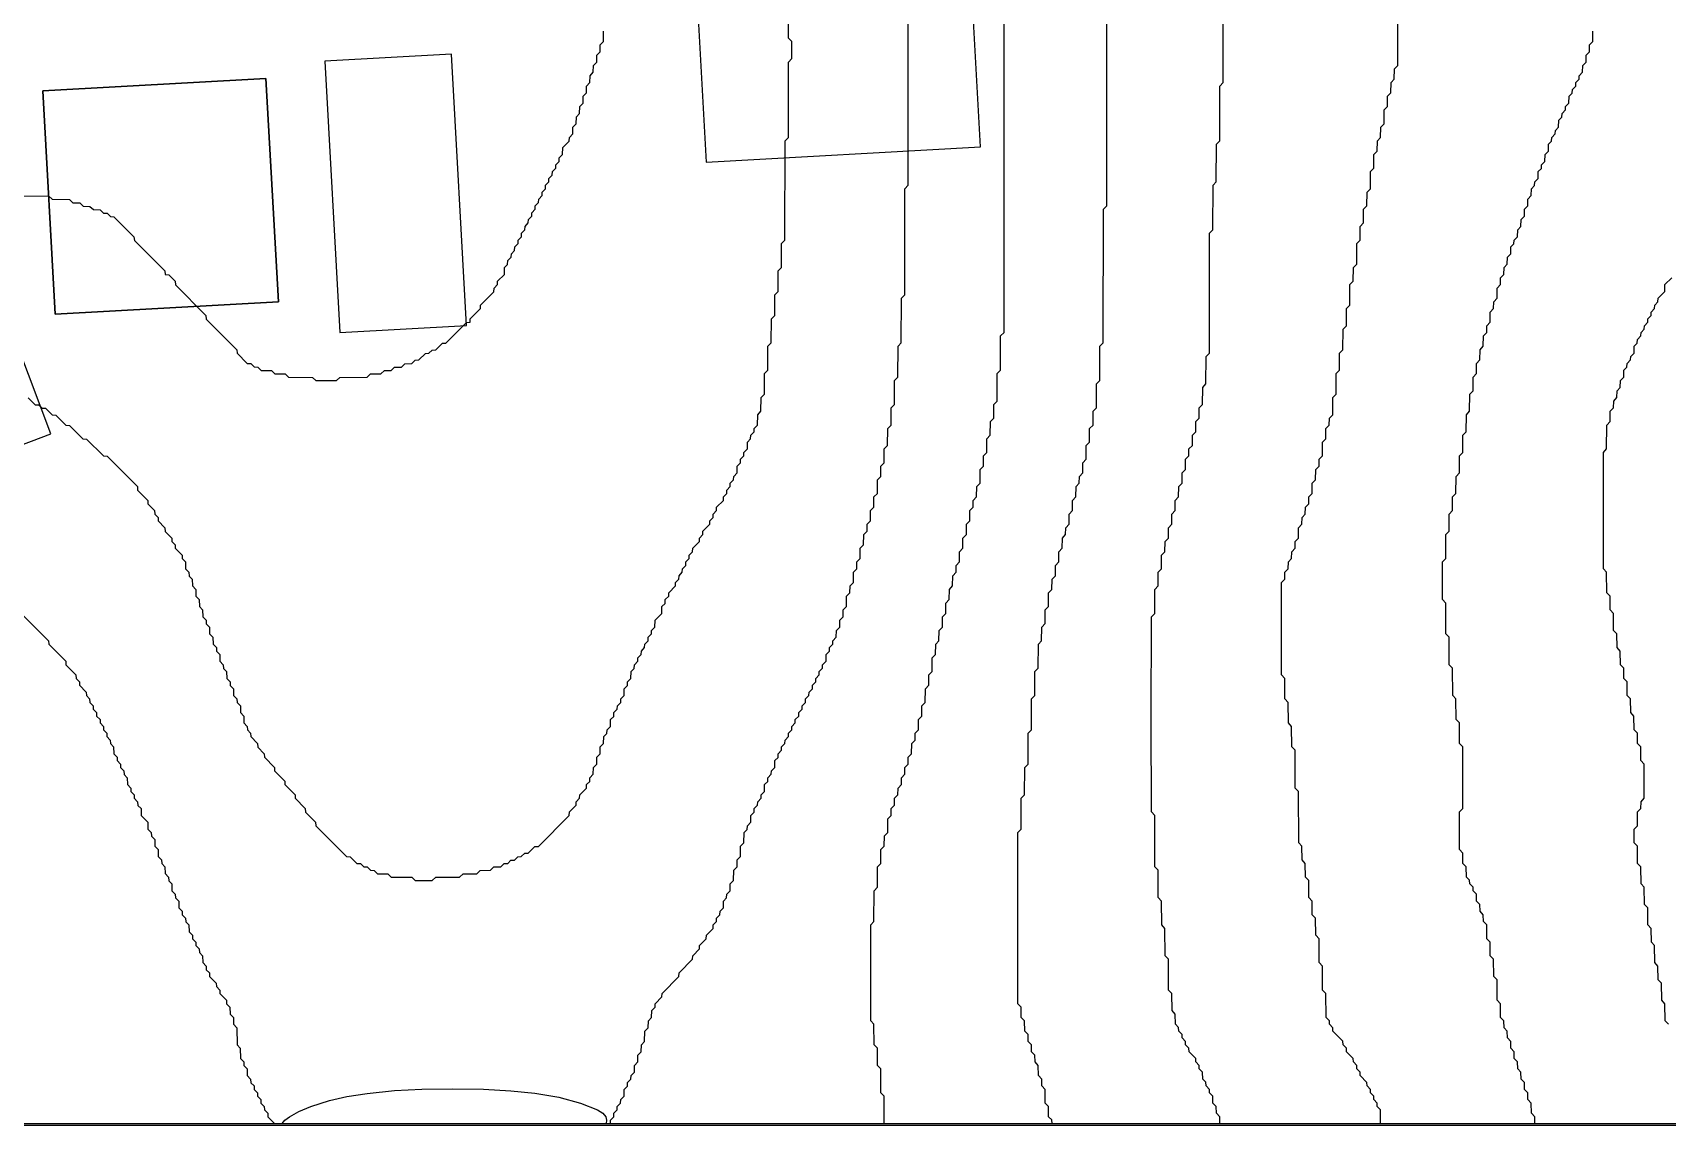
# Model space of a CAD drawing. Header units: millimetres. Extents: x 0 to 1200, y 0 to 1080.
# Drawn here: x 771.9 to 1010.6, y 0 to 159.5 of the extents above; entities that cross this region are included whole.
import ezdxf

# ---------------------------------------------------------------- set-up
doc = ezdxf.new("R2010")
doc.units = ezdxf.units.MM
for name, color, linetype in [('BLDG_BOX_RASTER', 1, 'Continuous'), ('BLDG_FOOTPRINT_RASTER', 12, 'Continuous'), ('CONTOUR_44', 5, 'Continuous'), ('CONTOUR_45', 5, 'Continuous'), ('CONTOUR_46', 150, 'Continuous'), ('CONTOUR_47', 150, 'Continuous'), ('CONTOUR_48', 130, 'Continuous'), ('CONTOUR_49', 90, 'Continuous'), ('CONTOUR_50', 90, 'Continuous'), ('CONTOUR_51', 3, 'Continuous'), ('CONTOUR_52', 60, 'Continuous'), ('CONTOUR_53', 50, 'Continuous'), ('CONTOUR_54', 40, 'Continuous'), ('CONTOUR_55', 40, 'Continuous'), ('CONTOUR_56', 30, 'Continuous'), ('CONTOUR_57', 30, 'Continuous'), ('CONTOUR_58', 22, 'Continuous'), ('CONTOUR_59', 22, 'Continuous'), ('CONTOUR_60', 14, 'Continuous'), ('MODEL_BOUNDARY', 7, 'Continuous')]:
    doc.layers.add(name, color=color, linetype=linetype)

msp = doc.modelspace()

# ---------------------------------------------------------------- linework, layer by layer
at = {"layer": 'BLDG_BOX_RASTER'}
for points in [[(907.6, 191.98, 114.43), (867.54, 189.75, 118.11), (870.27, 140.63, 118.67), (910.33, 142.86, 114.49), (907.6, 191.98, 114.43)], [(814.56, 155.39, 120.12), (816.76, 115.76, 120.01), (835.24, 116.79, 119.98), (833.04, 156.42, 120.05), (814.56, 155.39, 120.12)], [(807.77, 120.24, 120.02), (805.96, 152.85, 120.17), (773.35, 151.04, 120.6), (775.16, 118.43, 119.01), (807.77, 120.24, 120.02)], [(774.53, 100.96, 117.84), (764.85, 126.54, 119.34), (711.9, 106.5, 117.39), (721.58, 80.91, 114.48), (774.53, 100.96, 117.84)]]:
    msp.add_polyline3d(points, close=True, dxfattribs=at)
at = {"layer": 'BLDG_FOOTPRINT_RASTER'}
for points in [[(867.54, 189.75, 118.11), (870.27, 140.63, 118.67), (910.33, 142.86, 114.49), (907.6, 191.98, 114.43), (867.54, 189.75, 118.11)], [(814.56, 155.39, 120.12), (816.76, 115.76, 120.01), (835.24, 116.79, 119.98), (833.04, 156.42, 120.05), (814.56, 155.39, 120.12)], [(805.96, 152.85, 120.17), (807.77, 120.24, 120.02), (775.16, 118.43, 119.01), (773.35, 151.04, 120.6), (805.96, 152.85, 120.17)], [(764.85, 126.54, 119.34), (711.9, 106.5, 117.39), (721.58, 80.91, 114.48), (774.53, 100.96, 117.84), (764.85, 126.54, 119.34)]]:
    msp.add_polyline3d(points, close=True, dxfattribs=at)
at = {"layer": 'CONTOUR_44'}
msp.add_polyline3d([(0.25, 0.25, 88), (1199.75, 0.25, 88), (1199.75, 1079.75, 88), (0.25, 1079.75, 88), (0.25, 0.25, 88)], close=True, dxfattribs=at)
at = {"layer": 'CONTOUR_45'}
msp.add_polyline3d([(0.25, 0.25, 90), (1199.75, 0.25, 90), (1199.75, 1079.75, 90), (0.25, 1079.75, 90), (0.25, 0.25, 90)], close=True, dxfattribs=at)
at = {"layer": 'CONTOUR_46'}
msp.add_polyline3d([(0.25, 0.25, 92), (1199.75, 0.25, 92), (1199.75, 1079.75, 92), (0.25, 1079.75, 92)], dxfattribs=at)
at = {"layer": 'CONTOUR_47'}
msp.add_polyline3d([(0.25, 0.25, 94), (1199.75, 0.25, 94), (1199.75, 1079.75, 94), (0.25, 1079.75, 94)], dxfattribs=at)
at = {"layer": 'CONTOUR_48'}
msp.add_polyline3d([(0.25, 0.25, 96), (1199.75, 0.25, 96), (1199.75, 1079.75, 96), (0.25, 1079.75, 96)], dxfattribs=at)
at = {"layer": 'CONTOUR_49'}
msp.add_polyline3d([(0.25, 0.25, 98), (1199.75, 0.25, 98), (1199.75, 980.59, 98)], dxfattribs=at)
at = {"layer": 'CONTOUR_50'}
msp.add_polyline3d([(0.25, 0.25, 100), (1199.75, 0.25, 100), (1199.75, 800.82, 100)], dxfattribs=at)
at = {"layer": 'CONTOUR_51'}
msp.add_polyline3d([(0.25, 0.25, 102), (1059.39, 0.25, 102)], dxfattribs=at)
at = {"layer": 'CONTOUR_52'}
for points in [[(1010.8, 14.75, 104), (1010.34, 15.25, 104), (1010.28, 17.75, 104), (1009.82, 18.25, 104), (1009.78, 20.75, 104), (1009.31, 21.25, 104), (1009.28, 23.25, 104), (1008.81, 23.75, 104), (1008.78, 26.25, 104), (1008.31, 26.75, 104), (1008.28, 28.75, 104), (1007.81, 29.25, 104), (1007.78, 31.75, 104), (1007.31, 32.25, 104), (1007.28, 34.75, 104), (1006.81, 35.25, 104), (1006.78, 37.75, 104), (1006.31, 38.25, 104), (1006.28, 40.75, 104), (1005.82, 41.25, 104), (1005.82, 43.25, 104), (1006.28, 43.75, 104), (1006.31, 45.75, 104), (1006.78, 46.25, 104), (1006.8, 47.25, 104), (1007.27, 47.75, 104), (1007.27, 52.75, 104), (1006.79, 53.25, 104), (1006.77, 55.25, 104), (1006.3, 55.75, 104), (1006.27, 57.25, 104), (1005.8, 57.75, 104), (1005.77, 59.75, 104), (1005.3, 60.25, 104), (1005.27, 62.25, 104), (1004.8, 62.75, 104), (1004.77, 64.75, 104), (1004.3, 65.25, 104), (1004.28, 66.75, 104), (1003.8, 67.25, 104), (1003.78, 69.25, 104), (1003.3, 69.75, 104), (1003.28, 71.75, 104), (1002.8, 72.25, 104), (1002.78, 74.75, 104), (1002.3, 75.25, 104), (1002.28, 77.25, 104), (1001.81, 77.75, 104), (1001.78, 80.75, 104), (1001.31, 81.25, 104), (1001.31, 98.25, 104), (1001.78, 98.75, 104), (1001.81, 102.25, 104), (1002.28, 102.75, 104), (1002.31, 104.25, 104), (1002.78, 104.75, 104), (1002.81, 105.75, 104), (1003.28, 106.25, 104), (1003.31, 107.25, 104), (1003.78, 107.75, 104), (1003.81, 108.75, 104), (1004.28, 109.25, 104), (1004.31, 110.25, 104), (1004.75, 110.69, 104), (1004.8, 111.25, 104), (1005.28, 111.75, 104), (1005.3, 112.25, 104), (1005.78, 112.75, 104), (1005.81, 113.75, 104), (1006.25, 114.19, 104), (1006.3, 114.75, 104), (1006.78, 115.25, 104), (1006.8, 115.75, 104), (1007.28, 116.25, 104), (1007.3, 116.75, 104), (1007.78, 117.25, 104), (1007.8, 117.75, 104), (1008.28, 118.25, 104), (1008.3, 118.75, 104), (1008.78, 119.25, 104), (1008.8, 119.75, 104), (1009.28, 120.25, 104), (1009.3, 120.75, 104), (1010.27, 121.75, 104), (1010.3, 122.75, 104), (1011.28, 123.75, 104)], [(0.25, 0.25, 104), (1020.29, 0.25, 104)]]:
    msp.add_polyline3d(points, dxfattribs=at)
at = {"layer": 'CONTOUR_53'}
msp.add_polyline3d([(0.25, 0.25, 106), (991.3, 0.25, 106), (991.28, 1.25, 106), (990.8, 1.75, 106), (990.77, 3.25, 106), (990.29, 3.75, 106), (990.27, 4.75, 106), (989.79, 5.25, 106), (989.77, 6.25, 106), (989.29, 6.75, 106), (989.27, 7.75, 106), (988.79, 8.25, 106), (988.77, 9.25, 106), (988.29, 9.75, 106), (988.27, 10.75, 106), (987.79, 11.25, 106), (987.77, 12.25, 106), (987.29, 12.75, 106), (987.27, 13.75, 106), (986.8, 14.25, 106), (986.77, 15.25, 106), (986.3, 15.75, 106), (986.27, 17.75, 106), (985.8, 18.25, 106), (985.77, 21.25, 106), (985.29, 21.75, 106), (985.27, 24.25, 106), (984.79, 24.75, 106), (984.77, 26.75, 106), (984.29, 27.25, 106), (984.27, 29.25, 106), (983.79, 29.75, 106), (983.77, 30.75, 106), (983.29, 31.25, 106), (983.27, 32.25, 106), (982.79, 32.75, 106), (982.77, 33.75, 106), (982.29, 34.25, 106), (982.28, 34.75, 106), (981.8, 35.25, 106), (981.75, 35.8, 106), (981.3, 36.25, 106), (981.28, 37.75, 106), (980.8, 38.25, 106), (980.78, 39.75, 106), (980.31, 40.25, 106), (980.3, 45.75, 106), (980.77, 46.25, 106), (980.77, 55.25, 106), (980.29, 55.75, 106), (980.27, 58.75, 106), (979.79, 59.25, 106), (979.77, 62.25, 106), (979.3, 62.75, 106), (979.27, 66.75, 106), (978.79, 67.25, 106), (978.77, 71.25, 106), (978.3, 71.75, 106), (978.27, 76.25, 106), (977.8, 76.75, 106), (977.8, 82.25, 106), (978.27, 82.75, 106), (978.3, 86.25, 106), (978.77, 86.75, 106), (978.79, 89.25, 106), (979.27, 89.75, 106), (979.29, 91.75, 106), (979.77, 92.25, 106), (979.79, 94.75, 106), (980.27, 95.25, 106), (980.29, 97.75, 106), (980.77, 98.25, 106), (980.79, 100.75, 106), (981.27, 101.25, 106), (981.29, 103.75, 106), (981.77, 104.25, 106), (981.79, 106.75, 106), (982.27, 107.25, 106), (982.29, 109.25, 106), (982.77, 109.75, 106), (982.79, 111.25, 106), (983.27, 111.75, 106), (983.29, 113.25, 106), (983.77, 113.75, 106), (983.79, 115.25, 106), (984.27, 115.75, 106), (984.29, 116.75, 106), (984.77, 117.25, 106), (984.79, 118.75, 106), (985.27, 119.25, 106), (985.29, 120.25, 106), (985.77, 120.75, 106), (985.79, 122.25, 106), (986.27, 122.75, 106), (986.29, 123.75, 106), (986.77, 124.25, 106), (986.79, 125.25, 106), (987.27, 125.75, 106), (987.29, 126.75, 106), (987.77, 127.25, 106), (987.79, 128.25, 106), (988.25, 128.71, 106), (988.29, 129.25, 106), (988.77, 129.75, 106), (988.79, 130.75, 106), (989.27, 131.25, 106), (989.29, 132.25, 106), (989.77, 132.75, 106), (989.79, 133.75, 106), (990.27, 134.25, 106), (990.29, 135.25, 106), (990.77, 135.75, 106), (990.79, 136.75, 106), (991.25, 137.21, 106), (991.29, 137.75, 106), (991.77, 138.25, 106), (991.79, 139.25, 106), (992.25, 139.71, 106), (992.29, 140.25, 106), (992.77, 140.75, 106), (992.79, 141.75, 106), (993.27, 142.25, 106), (993.29, 143.25, 106), (993.75, 143.71, 106), (993.79, 144.25, 106), (994.27, 144.75, 106), (994.29, 145.25, 106), (994.77, 145.75, 106), (994.79, 146.75, 106), (995.25, 147.21, 106), (995.29, 147.75, 106), (995.77, 148.25, 106), (995.79, 148.75, 106), (996.27, 149.25, 106), (996.29, 150.25, 106), (996.75, 150.71, 106), (996.79, 151.25, 106), (997.27, 151.75, 106), (997.29, 152.25, 106), (997.77, 152.75, 106), (997.78, 153.25, 106), (998.27, 153.75, 106), (998.29, 154.75, 106), (998.77, 155.25, 106), (998.79, 156.25, 106), (999.27, 156.75, 106), (999.28, 157.75, 106), (999.77, 158.25, 106), (999.78, 159.75, 106)], dxfattribs=at)
at = {"layer": 'CONTOUR_54'}
msp.add_polyline3d([(0.25, 0.25, 108), (968.77, 0.25, 108), (968.76, 2.25, 108), (968.28, 2.75, 108), (968.27, 3.25, 108), (967.78, 3.75, 108), (967.77, 4.25, 108), (967.28, 4.75, 108), (967.27, 5.25, 108), (966.78, 5.75, 108), (966.77, 6.25, 108), (965.79, 7.25, 108), (965.77, 7.75, 108), (965.29, 8.25, 108), (965.27, 8.75, 108), (964.79, 9.25, 108), (964.77, 9.75, 108), (963.79, 10.75, 108), (963.78, 11.25, 108), (963.29, 11.75, 108), (963.25, 12.29, 108), (961.81, 13.75, 108), (961.78, 14.25, 108), (961.31, 14.75, 108), (961.29, 15.25, 108), (960.81, 15.75, 108), (960.77, 19.25, 108), (960.3, 19.75, 108), (960.27, 23.25, 108), (959.8, 23.75, 108), (959.77, 27.25, 108), (959.29, 27.75, 108), (959.27, 30.25, 108), (958.79, 30.75, 108), (958.77, 32.75, 108), (958.29, 33.25, 108), (958.27, 35.75, 108), (957.79, 36.25, 108), (957.77, 38.25, 108), (957.29, 38.75, 108), (957.27, 40.75, 108), (956.8, 41.25, 108), (956.77, 48.75, 108), (956.29, 49.25, 108), (956.27, 54.75, 108), (955.79, 55.25, 108), (955.77, 58.25, 108), (955.29, 58.75, 108), (955.27, 61.75, 108), (954.8, 62.25, 108), (954.77, 65.25, 108), (954.3, 65.75, 108), (954.29, 78.75, 108), (954.3, 79.25, 108), (954.78, 79.75, 108), (954.8, 80.75, 108), (955.27, 81.25, 108), (955.29, 82.25, 108), (955.77, 82.75, 108), (955.79, 83.75, 108), (956.27, 84.25, 108), (956.29, 85.25, 108), (956.77, 85.75, 108), (956.79, 87.25, 108), (957.27, 87.75, 108), (957.29, 88.75, 108), (957.77, 89.25, 108), (957.79, 90.25, 108), (958.27, 90.75, 108), (958.28, 91.75, 108), (958.77, 92.25, 108), (958.79, 93.75, 108), (959.27, 94.25, 108), (959.29, 95.75, 108), (959.77, 96.25, 108), (959.78, 97.25, 108), (960.27, 97.75, 108), (960.29, 99.75, 108), (960.77, 100.25, 108), (960.78, 101.75, 108), (961.27, 102.25, 108), (961.28, 103.25, 108), (961.77, 103.75, 108), (961.78, 106.25, 108), (962.27, 106.75, 108), (962.29, 109.75, 108), (962.77, 110.25, 108), (962.78, 112.75, 108), (963.27, 113.25, 108), (963.29, 116.25, 108), (963.77, 116.75, 108), (963.79, 119.25, 108), (964.27, 119.75, 108), (964.29, 122.75, 108), (964.77, 123.25, 108), (964.79, 125.25, 108), (965.27, 125.75, 108), (965.29, 128.75, 108), (965.77, 129.25, 108), (965.79, 131.25, 108), (966.27, 131.75, 108), (966.29, 133.75, 108), (966.77, 134.25, 108), (966.79, 136.25, 108), (967.27, 136.75, 108), (967.29, 139.25, 108), (967.77, 139.75, 108), (967.79, 141.75, 108), (968.27, 142.25, 108), (968.29, 143.75, 108), (968.77, 144.25, 108), (968.79, 145.75, 108), (969.27, 146.25, 108), (969.29, 148.25, 108), (969.77, 148.75, 108), (969.79, 150.25, 108), (970.27, 150.75, 108), (970.29, 152.25, 108), (970.77, 152.75, 108), (970.79, 154.25, 108), (971.27, 154.75, 108), (971.29, 161.75, 108)], dxfattribs=at)
at = {"layer": 'CONTOUR_55'}
msp.add_polyline3d([(0.25, 0.25, 110), (945.28, 0.25, 110), (945.27, 1.25, 110), (944.78, 1.75, 110), (944.77, 2.75, 110), (944.28, 3.25, 110), (944.27, 4.25, 110), (943.78, 4.75, 110), (943.77, 5.25, 110), (943.28, 5.75, 110), (943.25, 6.29, 110), (942.79, 6.75, 110), (942.77, 7.75, 110), (942.28, 8.25, 110), (942.27, 8.75, 110), (941.78, 9.25, 110), (941.77, 9.75, 110), (940.79, 10.75, 110), (940.77, 11.25, 110), (940.29, 11.75, 110), (940.28, 12.25, 110), (939.79, 12.75, 110), (939.78, 13.25, 110), (939.29, 13.75, 110), (939.25, 14.3, 110), (938.8, 14.75, 110), (938.77, 16.25, 110), (938.3, 16.75, 110), (938.27, 19.25, 110), (937.8, 19.75, 110), (937.77, 24.25, 110), (937.29, 24.75, 110), (937.27, 28.75, 110), (936.79, 29.25, 110), (936.77, 32.75, 110), (936.29, 33.25, 110), (936.27, 37.25, 110), (935.79, 37.75, 110), (935.77, 45.25, 110), (935.29, 45.75, 110), (935.27, 59.25, 110), (935.29, 74.25, 110), (935.77, 74.75, 110), (935.79, 78.25, 110), (936.27, 78.75, 110), (936.29, 80.75, 110), (936.77, 81.25, 110), (936.78, 83.25, 110), (937.27, 83.75, 110), (937.28, 85.25, 110), (937.77, 85.75, 110), (937.78, 87.25, 110), (938.27, 87.75, 110), (938.28, 89.25, 110), (938.77, 89.75, 110), (938.78, 91.25, 110), (939.27, 91.75, 110), (939.28, 93.25, 110), (939.77, 93.75, 110), (939.78, 95.25, 110), (940.27, 95.75, 110), (940.28, 97.25, 110), (940.77, 97.75, 110), (940.78, 98.75, 110), (941.27, 99.25, 110), (941.28, 100.75, 110), (941.77, 101.25, 110), (941.78, 102.75, 110), (942.27, 103.25, 110), (942.28, 104.75, 110), (942.76, 105.25, 110), (942.78, 107.75, 110), (943.26, 108.25, 110), (943.28, 112.25, 110), (943.76, 112.75, 110), (943.79, 130.25, 110), (944.27, 130.75, 110), (944.29, 137.25, 110), (944.77, 137.75, 110), (944.79, 143.25, 110), (945.27, 143.75, 110), (945.29, 151.75, 110), (945.77, 152.25, 110), (945.79, 163.25, 110)], dxfattribs=at)
at = {"layer": 'CONTOUR_56'}
msp.add_polyline3d([(742.71, 0.25, 112), (920.77, 0.25, 112), (920.75, 0.78, 112), (920.28, 1.25, 112), (920.27, 2.75, 112), (919.79, 3.25, 112), (919.77, 5.25, 112), (919.28, 5.75, 112), (919.27, 6.75, 112), (918.79, 7.25, 112), (918.77, 8.75, 112), (918.29, 9.25, 112), (918.27, 10.25, 112), (917.79, 10.75, 112), (917.77, 11.75, 112), (917.29, 12.25, 112), (917.27, 13.25, 112), (916.79, 13.75, 112), (916.77, 15.25, 112), (916.29, 15.75, 112), (916.27, 17.25, 112), (915.8, 17.75, 112), (915.79, 42.75, 112), (916.27, 43.25, 112), (916.28, 47.75, 112), (916.77, 48.25, 112), (916.78, 52.25, 112), (917.27, 52.75, 112), (917.28, 57.25, 112), (917.76, 57.75, 112), (917.78, 62.25, 112), (918.26, 62.75, 112), (918.28, 66.25, 112), (918.76, 66.75, 112), (918.78, 70.25, 112), (919.26, 70.75, 112), (919.28, 72.75, 112), (919.76, 73.25, 112), (919.78, 75.25, 112), (920.26, 75.75, 112), (920.28, 77.75, 112), (920.76, 78.25, 112), (920.78, 79.75, 112), (921.26, 80.25, 112), (921.28, 81.75, 112), (921.76, 82.25, 112), (921.78, 83.75, 112), (922.26, 84.25, 112), (922.28, 85.75, 112), (922.76, 86.25, 112), (922.77, 87.25, 112), (923.26, 87.75, 112), (923.28, 89.25, 112), (923.76, 89.75, 112), (923.78, 91.25, 112), (924.26, 91.75, 112), (924.28, 93.25, 112), (924.76, 93.75, 112), (924.77, 94.75, 112), (925.26, 95.25, 112), (925.27, 96.75, 112), (925.76, 97.25, 112), (925.77, 99.25, 112), (926.26, 99.75, 112), (926.27, 101.75, 112), (926.76, 102.25, 112), (926.77, 104.25, 112), (927.26, 104.75, 112), (927.28, 108.25, 112), (927.76, 108.75, 112), (927.78, 113.75, 112), (928.26, 114.25, 112), (928.28, 133.75, 112), (928.76, 134.25, 112), (928.76, 178.75, 112)], dxfattribs=at)
at = {"layer": 'CONTOUR_57'}
msp.add_polyline3d([(770.73, 0.25, 114), (896.27, 0.25, 114), (896.27, 4.25, 114), (895.79, 4.75, 114), (895.77, 8.25, 114), (895.29, 8.75, 114), (895.27, 11.25, 114), (894.79, 11.75, 114), (894.77, 14.75, 114), (894.29, 15.25, 114), (894.29, 29.25, 114), (894.77, 29.75, 114), (894.79, 34.25, 114), (895.27, 34.75, 114), (895.29, 37.75, 114), (895.77, 38.25, 114), (895.79, 40.25, 114), (896.27, 40.75, 114), (896.29, 42.25, 114), (896.77, 42.75, 114), (896.79, 44.75, 114), (897.27, 45.25, 114), (897.28, 46.25, 114), (897.77, 46.75, 114), (897.78, 47.75, 114), (898.27, 48.25, 114), (898.28, 49.25, 114), (898.77, 49.75, 114), (898.78, 50.75, 114), (899.27, 51.25, 114), (899.28, 52.25, 114), (899.77, 52.75, 114), (899.78, 53.75, 114), (900.26, 54.25, 114), (900.28, 55.75, 114), (900.76, 56.25, 114), (900.78, 57.25, 114), (901.26, 57.75, 114), (901.28, 59.25, 114), (901.76, 59.75, 114), (901.78, 61.25, 114), (902.26, 61.75, 114), (902.28, 63.75, 114), (902.76, 64.25, 114), (902.78, 65.75, 114), (903.26, 66.25, 114), (903.28, 68.25, 114), (903.76, 68.75, 114), (903.78, 70.25, 114), (904.26, 70.75, 114), (904.28, 72.25, 114), (904.76, 72.75, 114), (904.78, 74.25, 114), (905.26, 74.75, 114), (905.28, 76.25, 114), (905.76, 76.75, 114), (905.78, 78.25, 114), (906.26, 78.75, 114), (906.28, 80.25, 114), (906.76, 80.75, 114), (906.77, 81.75, 114), (907.26, 82.25, 114), (907.27, 83.75, 114), (907.76, 84.25, 114), (907.77, 85.75, 114), (908.26, 86.25, 114), (908.27, 87.75, 114), (908.76, 88.25, 114), (908.77, 89.75, 114), (909.26, 90.25, 114), (909.27, 91.25, 114), (909.76, 91.75, 114), (909.77, 93.25, 114), (910.26, 93.75, 114), (910.27, 95.75, 114), (910.76, 96.25, 114), (910.77, 97.75, 114), (911.26, 98.25, 114), (911.27, 100.25, 114), (911.76, 100.75, 114), (911.77, 102.75, 114), (912.26, 103.25, 114), (912.27, 105.25, 114), (912.76, 105.75, 114), (912.77, 109.75, 114), (913.26, 110.25, 114), (913.27, 115.25, 114), (913.76, 115.75, 114), (913.76, 143.25, 114), (913.76, 169.75, 114)], dxfattribs=at)
at = {"layer": 'CONTOUR_58'}
msp.add_polyline3d([(763.75, 81.2, 116), (774.21, 70.75, 116), (774.23, 70.25, 116), (776.71, 67.75, 116), (776.73, 67.25, 116), (778.21, 65.75, 116), (778.23, 65.25, 116), (778.71, 64.75, 116), (778.73, 64.25, 116), (779.71, 63.25, 116), (779.73, 62.75, 116), (780.21, 62.25, 116), (780.23, 61.75, 116), (780.71, 61.25, 116), (780.73, 60.75, 116), (781.21, 60.25, 116), (781.23, 59.75, 116), (781.72, 59.25, 116), (781.73, 58.75, 116), (782.22, 58.25, 116), (782.23, 57.75, 116), (782.72, 57.25, 116), (782.73, 56.75, 116), (783.21, 56.25, 116), (783.23, 55.75, 116), (783.71, 55.25, 116), (783.73, 54.25, 116), (784.22, 53.75, 116), (784.23, 53.25, 116), (784.72, 52.75, 116), (784.73, 52.25, 116), (785.22, 51.75, 116), (785.25, 51.21, 116), (785.71, 50.75, 116), (785.73, 49.75, 116), (786.22, 49.25, 116), (786.23, 48.75, 116), (786.72, 48.25, 116), (786.73, 47.75, 116), (787.22, 47.25, 116), (787.25, 46.71, 116), (787.71, 46.25, 116), (787.73, 45.25, 116), (788.71, 44.25, 116), (788.73, 43.25, 116), (789.21, 42.75, 116), (789.25, 42.21, 116), (789.71, 41.75, 116), (789.73, 40.75, 116), (790.21, 40.25, 116), (790.23, 39.25, 116), (790.71, 38.75, 116), (790.75, 38.21, 116), (791.21, 37.75, 116), (791.23, 36.75, 116), (791.71, 36.25, 116), (791.75, 35.71, 116), (792.21, 35.25, 116), (792.23, 34.25, 116), (792.71, 33.75, 116), (792.75, 33.21, 116), (793.21, 32.75, 116), (793.23, 31.75, 116), (793.71, 31.25, 116), (793.73, 30.75, 116), (794.21, 30.25, 116), (794.25, 29.71, 116), (794.71, 29.25, 116), (794.73, 28.25, 116), (795.21, 27.75, 116), (795.23, 27.25, 116), (795.71, 26.75, 116), (795.73, 26.25, 116), (796.21, 25.75, 116), (796.25, 25.21, 116), (796.71, 24.75, 116), (796.73, 23.75, 116), (797.21, 23.25, 116), (797.25, 22.71, 116), (797.71, 22.25, 116), (797.73, 21.75, 116), (798.7, 20.75, 116), (798.72, 20.25, 116), (799.21, 19.75, 116), (799.22, 19.25, 116), (800.2, 18.25, 116), (800.22, 17.75, 116), (800.69, 17.25, 116), (800.72, 16.25, 116), (801.2, 15.75, 116), (801.22, 14.75, 116), (801.7, 14.25, 116), (801.73, 11.75, 116), (802.21, 11.25, 116), (802.23, 9.75, 116), (802.72, 9.25, 116), (802.75, 8.71, 116), (803.21, 8.25, 116), (803.23, 7.25, 116), (803.72, 6.75, 116), (803.75, 6.22, 116), (804.22, 5.75, 116), (804.23, 5.25, 116), (804.72, 4.75, 116), (804.73, 4.25, 116), (805.22, 3.75, 116), (805.23, 3.25, 116), (805.72, 2.75, 116), (805.73, 2.25, 116), (806.22, 1.75, 116), (806.23, 1.25, 116), (807.22, 0.25, 116), (808.34, 0.25, 116), (808.74, 0.75, 116), (809.38, 1.25, 116), (810.75, 2, 116), (812.49, 2.75, 116), (815.25, 3.62, 116), (817.75, 4.19, 116), (820.75, 4.66, 116), (824.75, 5.06, 116), (828.75, 5.27, 116), (833.25, 5.34, 116), (837.75, 5.27, 116), (841.75, 5.05, 116), (845.25, 4.69, 116), (848.75, 4.09, 116), (851.91, 3.25, 116), (854.4, 2.25, 116), (855.18, 1.75, 116), (855.59, 1.25, 116), (855.7, 0.75, 116), (855.66, 0.25, 116), (856.27, 0.25, 116), (856.28, 0.75, 116), (856.77, 1.25, 116), (856.78, 1.75, 116), (857.27, 2.25, 116), (857.28, 2.75, 116), (857.75, 3.22, 116), (857.78, 3.75, 116), (858.27, 4.25, 116), (858.29, 5.25, 116), (858.75, 5.71, 116), (858.79, 6.25, 116), (859.27, 6.75, 116), (859.29, 7.25, 116), (859.77, 7.75, 116), (859.79, 8.75, 116), (860.27, 9.25, 116), (860.29, 10.25, 116), (860.77, 10.75, 116), (860.8, 11.75, 116), (861.27, 12.25, 116), (861.3, 13.75, 116), (861.78, 14.25, 116), (861.81, 15.25, 116), (862.28, 15.75, 116), (862.31, 16.75, 116), (862.79, 17.25, 116), (862.81, 17.75, 116), (863.78, 18.75, 116), (863.81, 19.25, 116), (866.25, 21.71, 116), (866.3, 22.25, 116), (868.27, 24.25, 116), (868.29, 24.75, 116), (869.27, 25.75, 116), (869.29, 26.25, 116), (870.27, 27.25, 116), (870.29, 27.75, 116), (871.27, 28.75, 116), (871.28, 29.25, 116), (871.77, 29.75, 116), (871.78, 30.25, 116), (872.27, 30.75, 116), (872.28, 31.25, 116), (872.77, 31.75, 116), (872.79, 32.75, 116), (873.25, 33.21, 116), (873.28, 33.75, 116), (873.77, 34.25, 116), (873.78, 35.25, 116), (874.27, 35.75, 116), (874.29, 37.25, 116), (874.77, 37.75, 116), (874.78, 38.75, 116), (875.27, 39.25, 116), (875.29, 40.75, 116), (875.77, 41.25, 116), (875.79, 42.75, 116), (876.25, 43.21, 116), (876.28, 43.75, 116), (876.77, 44.25, 116), (876.79, 45.25, 116), (877.25, 45.71, 116), (877.28, 46.25, 116), (877.77, 46.75, 116), (877.78, 47.25, 116), (878.27, 47.75, 116), (878.28, 48.25, 116), (878.77, 48.75, 116), (878.78, 49.75, 116), (879.25, 50.22, 116), (879.28, 50.75, 116), (879.77, 51.25, 116), (879.78, 51.75, 116), (880.27, 52.25, 116), (880.28, 53.25, 116), (880.75, 53.72, 116), (880.78, 54.25, 116), (881.27, 54.75, 116), (881.28, 55.25, 116), (881.77, 55.75, 116), (881.78, 56.25, 116), (882.27, 56.75, 116), (882.28, 57.25, 116), (882.77, 57.75, 116), (882.78, 58.25, 116), (883.27, 58.75, 116), (883.28, 59.25, 116), (883.77, 59.75, 116), (883.78, 60.25, 116), (884.27, 60.75, 116), (884.28, 61.25, 116), (884.77, 61.75, 116), (884.78, 62.25, 116), (885.27, 62.75, 116), (885.28, 63.25, 116), (885.77, 63.75, 116), (885.78, 64.25, 116), (886.27, 64.75, 116), (886.27, 65.25, 116), (886.77, 65.75, 116), (886.77, 66.25, 116), (887.26, 66.75, 116), (887.27, 67.25, 116), (887.76, 67.75, 116), (887.78, 68.75, 116), (888.25, 69.22, 116), (888.27, 69.75, 116), (888.76, 70.25, 116), (888.77, 70.75, 116), (889.26, 71.25, 116), (889.27, 72.25, 116), (889.76, 72.75, 116), (889.77, 73.75, 116), (890.26, 74.25, 116), (890.27, 75.25, 116), (890.76, 75.75, 116), (890.77, 77.25, 116), (891.26, 77.75, 116), (891.27, 78.75, 116), (891.76, 79.25, 116), (891.77, 80.75, 116), (892.26, 81.25, 116), (892.27, 82.25, 116), (892.76, 82.75, 116), (892.77, 84.25, 116), (893.26, 84.75, 116), (893.27, 86.25, 116), (893.76, 86.75, 116), (893.77, 87.75, 116), (894.26, 88.25, 116), (894.27, 89.75, 116), (894.76, 90.25, 116), (894.77, 91.75, 116), (895.26, 92.25, 116), (895.27, 94.25, 116), (895.76, 94.75, 116), (895.77, 96.25, 116), (896.26, 96.75, 116), (896.27, 98.75, 116), (896.76, 99.25, 116), (896.77, 101.75, 116), (897.26, 102.25, 116), (897.27, 104.75, 116), (897.76, 105.25, 116), (897.77, 108.75, 116), (898.26, 109.25, 116), (898.28, 113.75, 116), (898.76, 114.25, 116), (898.78, 120.75, 116), (899.26, 121.25, 116), (899.28, 136.75, 116), (899.76, 137.25, 116), (899.76, 162.25, 116)], dxfattribs=at)
at = {"layer": 'CONTOUR_59'}
msp.add_polyline3d([(771.25, 106.2, 118), (772.25, 105.22, 118), (772.75, 105.2, 118), (773.25, 104.72, 118), (773.75, 104.7, 118), (774.75, 103.72, 118), (775.25, 103.7, 118), (776.75, 102.22, 118), (777.25, 102.2, 118), (779.21, 100.25, 118), (779.75, 100.2, 118), (782.21, 97.75, 118), (782.75, 97.7, 118), (787.19, 93.25, 118), (787.22, 92.75, 118), (788.7, 91.25, 118), (788.72, 90.75, 118), (789.7, 89.75, 118), (789.72, 89.25, 118), (790.2, 88.75, 118), (790.22, 88.25, 118), (791.2, 87.25, 118), (791.25, 86.71, 118), (792.2, 85.75, 118), (792.22, 85.25, 118), (792.71, 84.75, 118), (792.72, 84.25, 118), (793.7, 83.25, 118), (793.72, 82.75, 118), (794.2, 82.25, 118), (794.23, 81.25, 118), (794.71, 80.75, 118), (794.75, 80.2, 118), (795.2, 79.75, 118), (795.23, 78.75, 118), (795.71, 78.25, 118), (795.73, 77.25, 118), (796.21, 76.75, 118), (796.23, 75.75, 118), (796.71, 75.25, 118), (796.73, 74.25, 118), (797.22, 73.75, 118), (797.25, 73.21, 118), (797.71, 72.75, 118), (797.73, 71.75, 118), (798.21, 71.25, 118), (798.23, 70.25, 118), (798.72, 69.75, 118), (798.75, 69.21, 118), (799.21, 68.75, 118), (799.23, 67.75, 118), (799.72, 67.25, 118), (799.75, 66.72, 118), (800.22, 66.25, 118), (800.23, 65.25, 118), (800.72, 64.75, 118), (800.75, 64.22, 118), (801.22, 63.75, 118), (801.23, 62.75, 118), (801.72, 62.25, 118), (801.75, 61.72, 118), (802.22, 61.25, 118), (802.23, 60.25, 118), (802.72, 59.75, 118), (802.73, 58.75, 118), (803.22, 58.25, 118), (803.25, 57.72, 118), (803.72, 57.25, 118), (803.73, 56.75, 118), (804.72, 55.75, 118), (804.75, 55.23, 118), (805.72, 54.25, 118), (805.73, 53.75, 118), (807.22, 52.25, 118), (807.23, 51.75, 118), (808.72, 50.25, 118), (808.73, 49.75, 118), (810.21, 48.25, 118), (810.23, 47.75, 118), (811.71, 46.25, 118), (811.75, 45.72, 118), (813.22, 44.25, 118), (813.25, 43.73, 118), (817.73, 39.25, 118), (818.25, 39.22, 118), (819.25, 38.23, 118), (819.75, 38.22, 118), (820.25, 37.73, 118), (820.75, 37.72, 118), (821.22, 37.25, 118), (821.75, 37.22, 118), (822.25, 36.73, 118), (823.75, 36.72, 118), (824.25, 36.23, 118), (827.25, 36.21, 118), (827.75, 35.73, 118), (827.75, 35.73, 118), (830.25, 35.73, 118), (830.75, 36.21, 118), (834.25, 36.23, 118), (834.75, 36.71, 118), (836.75, 36.73, 118), (837.25, 37.21, 118), (838.75, 37.23, 118), (839.25, 37.72, 118), (840.25, 37.73, 118), (840.75, 38.22, 118), (841.28, 38.25, 118), (841.75, 38.72, 118), (842.25, 38.73, 118), (842.75, 39.22, 118), (843.25, 39.23, 118), (843.75, 39.72, 118), (844.25, 39.73, 118), (845.25, 40.72, 118), (845.75, 40.73, 118), (850.27, 45.25, 118), (850.28, 45.75, 118), (851.27, 46.75, 118), (851.28, 47.25, 118), (851.77, 47.75, 118), (851.79, 48.25, 118), (852.77, 49.25, 118), (852.78, 49.75, 118), (853.25, 50.22, 118), (853.28, 50.75, 118), (853.77, 51.25, 118), (853.79, 52.25, 118), (854.27, 52.75, 118), (854.29, 53.75, 118), (854.77, 54.25, 118), (854.79, 55.25, 118), (855.27, 55.75, 118), (855.29, 56.75, 118), (855.75, 57.21, 118), (855.79, 57.75, 118), (856.27, 58.25, 118), (856.29, 59.25, 118), (856.75, 59.71, 118), (856.79, 60.25, 118), (857.27, 60.75, 118), (857.29, 61.25, 118), (857.77, 61.75, 118), (857.79, 62.25, 118), (858.27, 62.75, 118), (858.29, 63.75, 118), (858.75, 64.21, 118), (858.79, 64.75, 118), (859.27, 65.25, 118), (859.29, 66.25, 118), (859.75, 66.71, 118), (859.79, 67.25, 118), (860.28, 67.75, 118), (860.29, 68.25, 118), (860.77, 68.75, 118), (860.79, 69.25, 118), (861.27, 69.75, 118), (861.29, 70.25, 118), (861.77, 70.75, 118), (861.79, 71.25, 118), (862.27, 71.75, 118), (862.29, 72.25, 118), (862.77, 72.75, 118), (862.8, 73.75, 118), (863.77, 74.75, 118), (863.79, 75.75, 118), (864.25, 76.21, 118), (864.29, 76.75, 118), (864.78, 77.25, 118), (864.79, 77.75, 118), (865.77, 78.75, 118), (865.79, 79.25, 118), (866.27, 79.75, 118), (866.29, 80.25, 118), (866.77, 80.75, 118), (866.79, 81.25, 118), (867.27, 81.75, 118), (867.29, 82.25, 118), (867.77, 82.75, 118), (867.79, 83.25, 118), (868.27, 83.75, 118), (868.29, 84.25, 118), (869.27, 85.25, 118), (869.29, 85.75, 118), (869.77, 86.25, 118), (869.79, 86.75, 118), (870.77, 87.75, 118), (870.78, 88.25, 118), (871.27, 88.75, 118), (871.28, 89.25, 118), (871.77, 89.75, 118), (871.79, 90.25, 118), (872.77, 91.25, 118), (872.78, 91.75, 118), (873.27, 92.25, 118), (873.28, 92.75, 118), (873.77, 93.25, 118), (873.78, 93.75, 118), (874.27, 94.25, 118), (874.28, 94.75, 118), (874.77, 95.25, 118), (874.78, 96.25, 118), (875.25, 96.72, 118), (875.28, 97.25, 118), (875.77, 97.75, 118), (875.78, 98.25, 118), (876.27, 98.75, 118), (876.28, 99.75, 118), (876.75, 100.22, 118), (876.78, 100.75, 118), (877.27, 101.25, 118), (877.28, 101.75, 118), (877.76, 102.25, 118), (877.78, 103.75, 118), (878.26, 104.25, 118), (878.28, 106.25, 118), (878.76, 106.75, 118), (878.78, 109.75, 118), (879.26, 110.25, 118), (879.28, 113.75, 118), (879.76, 114.25, 118), (879.78, 117.75, 118), (880.27, 118.25, 118), (880.28, 121.25, 118), (880.76, 121.75, 118), (880.78, 124.75, 118), (881.26, 125.25, 118), (881.28, 128.75, 118), (881.76, 129.25, 118), (881.78, 143.75, 118), (882.26, 144.25, 118), (882.28, 155.25, 118), (882.76, 155.75, 118), (882.76, 156.75, 118), (882.76, 158.25, 118), (882.28, 158.75, 118), (882.26, 163.25, 118)], dxfattribs=at)
at = {"layer": 'CONTOUR_60'}
msp.add_polyline3d([(767.25, 135.72, 120), (774.25, 135.68, 120), (774.75, 135.22, 120), (777.25, 135.18, 120), (777.75, 134.71, 120), (778.75, 134.68, 120), (779.25, 134.21, 120), (780.25, 134.18, 120), (780.75, 133.71, 120), (781.75, 133.67, 120), (782.25, 133.2, 120), (782.75, 133.17, 120), (783.25, 132.7, 120), (783.75, 132.66, 120), (786.68, 129.75, 120), (786.75, 129.2, 120), (791.2, 124.75, 120), (791.22, 124.25, 120), (791.75, 124.2, 120), (792.7, 123.25, 120), (792.75, 122.71, 120), (797.2, 118.25, 120), (797.25, 117.72, 120), (801.71, 113.25, 120), (801.73, 112.75, 120), (803.23, 111.25, 120), (803.75, 111.22, 120), (804.25, 110.73, 120), (804.75, 110.72, 120), (805.25, 110.23, 120), (806.75, 110.21, 120), (807.25, 109.73, 120), (808.75, 109.71, 120), (809.25, 109.23, 120), (812.75, 109.21, 120), (813.25, 108.73, 120), (813.25, 108.73, 120), (816.25, 108.73, 120), (816.75, 109.2, 120), (820.75, 109.23, 120), (821.25, 109.7, 120), (822.75, 109.73, 120), (823.25, 110.2, 120), (824.25, 110.22, 120), (824.75, 110.7, 120), (825.75, 110.72, 120), (826.25, 111.2, 120), (827.25, 111.23, 120), (827.75, 111.71, 120), (828.29, 111.75, 120), (829.25, 112.7, 120), (829.75, 112.72, 120), (830.25, 113.2, 120), (830.75, 113.22, 120), (831.75, 114.2, 120), (832.25, 114.22, 120), (835.25, 117.2, 120), (835.78, 117.25, 120), (835.8, 117.75, 120), (837.28, 119.25, 120), (837.3, 119.75, 120), (839.25, 121.71, 120), (839.3, 122.25, 120), (839.78, 122.75, 120), (839.8, 123.25, 120), (840.78, 124.25, 120), (840.81, 125.25, 120), (841.25, 125.69, 120), (841.3, 126.25, 120), (841.78, 126.75, 120), (841.8, 127.25, 120), (842.28, 127.75, 120), (842.3, 128.25, 120), (842.78, 128.75, 120), (842.8, 129.25, 120), (843.28, 129.75, 120), (843.3, 130.25, 120), (843.78, 130.75, 120), (843.8, 131.25, 120), (844.28, 131.75, 120), (844.3, 132.25, 120), (844.78, 132.75, 120), (844.8, 133.25, 120), (845.28, 133.75, 120), (845.3, 134.25, 120), (845.78, 134.75, 120), (845.8, 135.25, 120), (846.28, 135.75, 120), (846.3, 136.25, 120), (846.78, 136.75, 120), (846.8, 137.25, 120), (847.28, 137.75, 120), (847.3, 138.25, 120), (847.78, 138.75, 120), (847.8, 139.25, 120), (848.28, 139.75, 120), (848.3, 140.25, 120), (848.78, 140.75, 120), (848.8, 141.25, 120), (849.28, 141.75, 120), (849.31, 142.75, 120), (850.25, 143.71, 120), (850.29, 144.25, 120), (850.77, 144.75, 120), (850.8, 145.75, 120), (851.27, 146.25, 120), (851.3, 147.25, 120), (851.77, 147.75, 120), (851.79, 148.75, 120), (852.27, 149.25, 120), (852.29, 150.25, 120), (852.77, 150.75, 120), (852.79, 151.75, 120), (853.27, 152.25, 120), (853.29, 153.25, 120), (853.77, 153.75, 120), (853.79, 154.75, 120), (854.27, 155.25, 120), (854.29, 156.25, 120), (854.77, 156.75, 120), (854.78, 157.75, 120), (855.26, 158.25, 120), (855.26, 159.75, 120)], dxfattribs=at)
at = {"layer": 'MODEL_BOUNDARY'}
msp.add_polyline3d([(0, 0, 86), (1200, 0, 86), (1200, 1080, 86), (0, 1080, 86)], close=True, dxfattribs=at)

doc.saveas('drawing.dxf')
